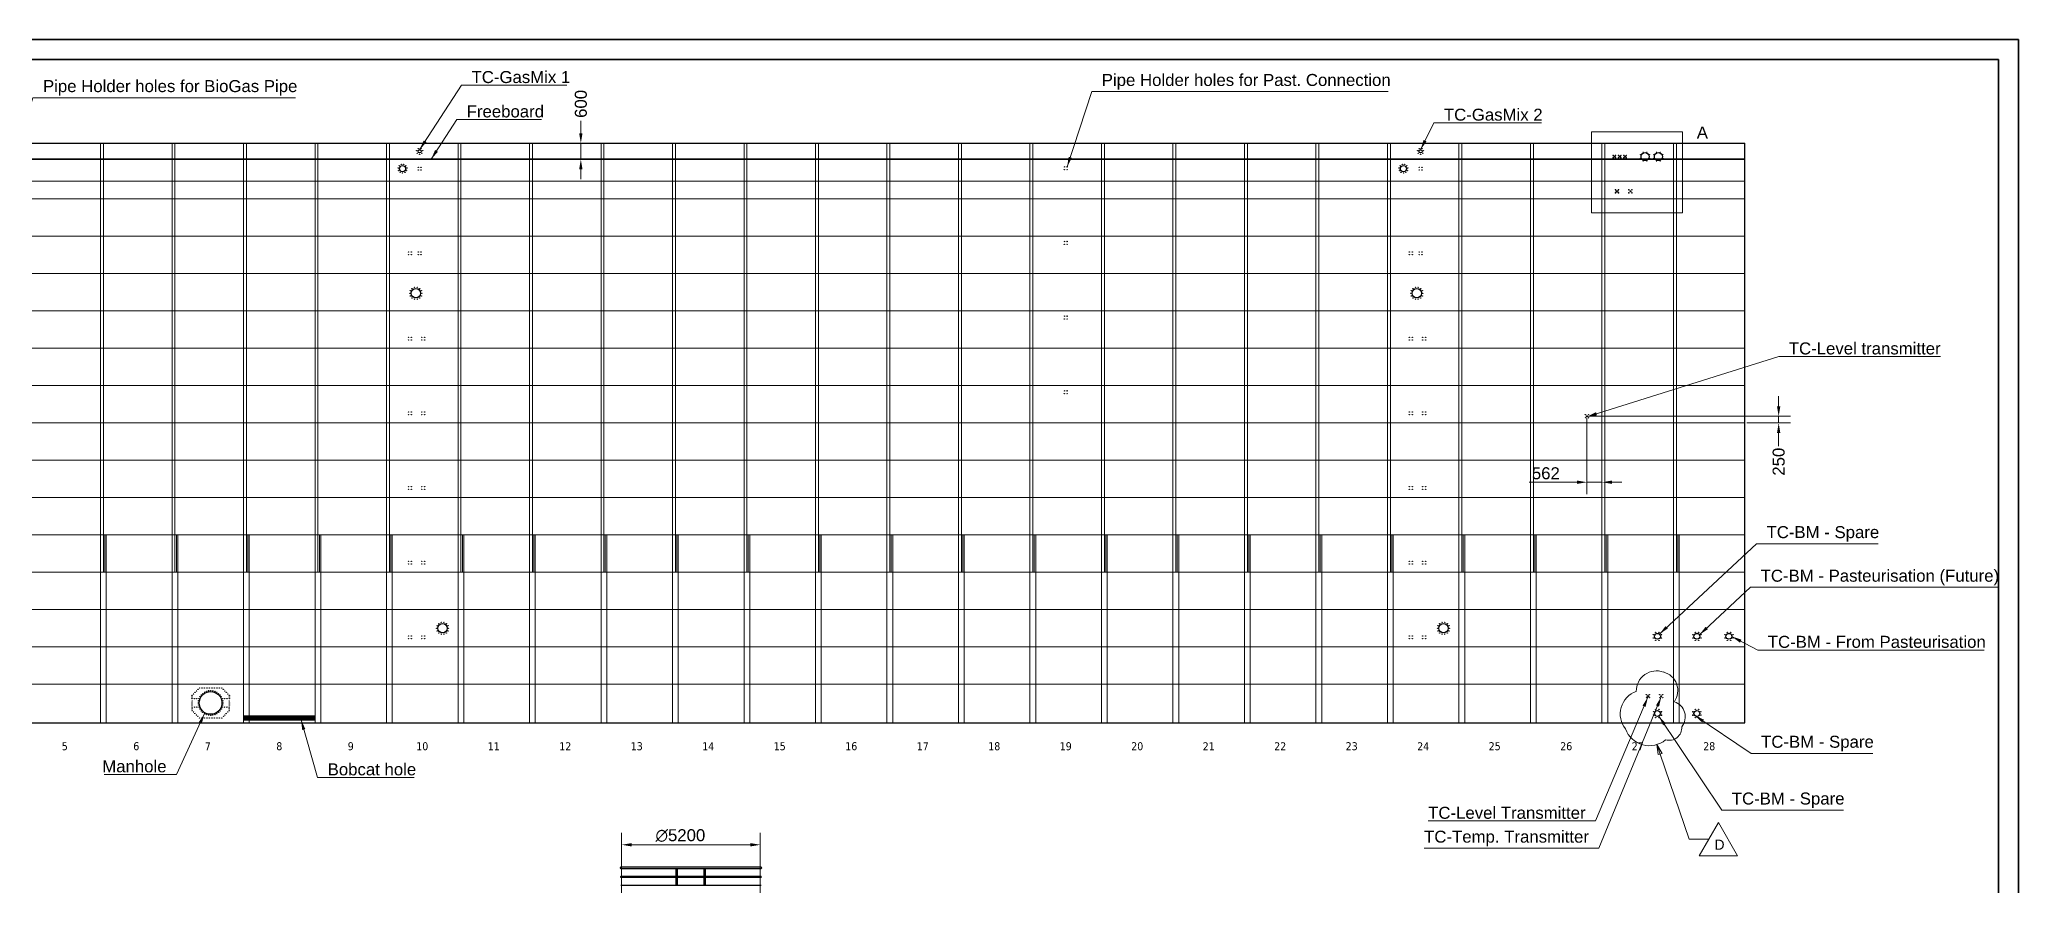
# Model space of a CAD drawing. Header units: millimetres. Extents: x 0 to 126150, y 0 to 89100.
# Drawn here: x 51962 to 126150, y 57380 to 89100 of the extents above; entities that cross this region are included whole.
import ezdxf

# ---------------------------------------------------------------- set-up
doc = ezdxf.new("R2010")
doc.units = ezdxf.units.MM
doc.header["$LTSCALE"] = 150
doc.layers.get('0').update_dxf_attribs({"lineweight": 18})
for name, color, linetype, lineweight in [('Border', 7, 'Continuous', 35), ('Detail Boundary', 7, 'Continuous', 18), ('Sketch Geometry', 7, 'Continuous', 18), ('Visible', 7, 'Continuous', 25)]:
    doc.layers.add(name, color=color, linetype=linetype, lineweight=lineweight)
doc.layers.add('Dimension', color=7, linetype='Continuous', lineweight=18, true_color=0x969696)
doc.layers.add('Symbol', color=7, linetype='Continuous', lineweight=18, true_color=0x969696)
doc.styles.add('Note Text', font='arial.ttf')
doc.styles.add('Title', font='arial.ttf')
doc.dimstyles.new('Default - Method 2a$7', dxfattribs={"dimscale": 150, "dimtxt": 3, "dimasz": 2.5, "dimexe": 3, "dimexo": 0.5, "dimgap": 0.7, "dimtad": 0, "dimtoh": 1, "dimdec": 1, "dimrnd": 1e-08, "dimtxsty": 'Title', "dimcen": 0.09, "dimdle": 10, "dimclrd": 256, "dimclre": 256, "dimclrt": 7, "dimazin": 2, "dimtfac": 0.833333, "dimtdec": 1, "dimtmove": 0, "dimatfit": 3, "dimfxl": 1, "dimtolj": 1, "dimlwd": -1, "dimlwe": -1, "dimarcsym": 0})
doc.dimstyles.new('Default - Method 2b', dxfattribs={"dimscale": 150, "dimtxt": 3, "dimasz": 2.5, "dimexe": 3, "dimexo": 0.5, "dimgap": 0.7, "dimtad": 0, "dimtoh": 1, "dimdec": 1, "dimrnd": 1e-08, "dimtxsty": 'Title', "dimcen": 0.09, "dimdle": 10, "dimclrd": 256, "dimclre": 256, "dimclrt": 7, "dimadec": 0, "dimazin": 2, "dimtfac": 0.833333, "dimtdec": 1, "dimtmove": 0, "dimatfit": 3, "dimfxl": 1, "dimtolj": 1, "dimlwd": -1, "dimlwe": -1, "dimarcsym": 0})

# ---------------------------------------------------------------- blocks, each defined once
blk = doc.blocks.new('Borders Bigadan Border')
at = {"layer": 'Border'}
for p, q in [((0, 594), (841, 594)), ((841, 594), (841, 0)), ((836, 589), (20, 589)), ((836, 5), (836, 589))]:
    blk.add_line(p, q, dxfattribs=at)
blk = doc.blocks.new('*D28')
at = {"layer": 'Defpoints', "color": 0, "transparency": 16777216}
for p in [(78982, 58905), (73782, 56971), (78982, 56971)]:
    blk.add_point(p, dxfattribs=at)
at = {"layer": 'Dimension', "transparency": 16777216}
for p, q in [((73782, 57046), (73782, 59355)), ((78982, 57046), (78982, 59355)), ((74157, 58905), (78607, 58905))]:
    blk.add_line(p, q, dxfattribs=at)
for points in [[(74157, 58968), (74157, 58843), (73782, 58905)], [(78607, 58968), (78607, 58843), (78982, 58905)]]:
    blk.add_solid(points, dxfattribs=at)
at = {"layer": 'Dimension', "color": 7, "transparency": 16777216, "insert": (75054, 59010), "char_height": 450, "attachment_point": 7, "style": 'Title'}
blk.add_mtext('\\A1;{\\fAIGDT|b0|i0;\\ln}\\fArial|b0|i0;{\\H450.0000;5200}', dxfattribs=at)
blk = doc.blocks.new('*D31')
at = {"layer": 'Defpoints', "color": 0, "transparency": 16777216}
for p in [(59932, 85210), (59932, 84610), (72254, 85210)]:
    blk.add_point(p, dxfattribs=at)
at = {"layer": 'Dimension', "transparency": 16777216}
for p, q in [((72254, 85585), (72254, 86058)), ((72254, 84610), (72254, 85210)), ((72254, 84235), (72254, 83860))]:
    blk.add_line(p, q, dxfattribs=at)
for points in [[(72191, 85585), (72316, 85585), (72254, 85210)], [(72191, 84235), (72316, 84235), (72254, 84610)]]:
    blk.add_solid(points, dxfattribs=at)
at = {"layer": 'Dimension', "color": 7, "transparency": 16777216, "insert": (72484, 86163), "char_height": 450, "attachment_point": 7, "rotation": 90, "style": 'Title'}
blk.add_mtext('\\A1;600', dxfattribs=at)
blk = doc.blocks.new('2dDetail0')
at = {"layer": 'Detail Boundary', "flags": 128}
blk.add_lwpolyline([(734.29, 550.65), (757.02, 550.65), (757.02, 570.97), (734.29, 570.97), (734.29, 550.65)], dxfattribs=at)
at = {"layer": 'Detail Boundary', "insert": (760.61, 569.25), "char_height": 3, "attachment_point": 7, "style": 'Title'}
blk.add_mtext('A', dxfattribs=at)
blk = doc.blocks.new('*D90')
at = {"layer": 'Defpoints', "color": 0, "transparency": 16777216}
for p in [(109974, 74973), (117161, 74973), (115897, 74723)]:
    blk.add_point(p, dxfattribs=at)
at = {"layer": 'Dimension', "transparency": 16777216}
for p, q in [((117161, 75348), (117161, 75723)), ((110049, 74973), (117611, 74973)), ((117161, 74973), (117161, 74723)), ((115972, 74723), (117611, 74723)), ((117161, 74348), (117161, 73852))]:
    blk.add_line(p, q, dxfattribs=at)
for points in [[(117099, 75348), (117224, 75348), (117161, 74973)], [(117099, 74348), (117224, 74348), (117161, 74723)]]:
    blk.add_solid(points, dxfattribs=at)
at = {"layer": 'Dimension', "color": 7, "transparency": 16777216, "insert": (117391, 72746), "char_height": 450, "attachment_point": 7, "rotation": 90, "style": 'Title'}
blk.add_mtext('\\A1;250', dxfattribs=at)
blk = doc.blocks.new('*D91')
at = {"layer": 'Defpoints', "color": 0, "transparency": 16777216}
for p in [(109974, 74973), (109974, 72501), (110536, 72545)]:
    blk.add_point(p, dxfattribs=at)
at = {"layer": 'Dimension', "transparency": 16777216}
for p, q in [((109974, 74898), (109974, 72051)), ((109599, 72501), (107804, 72501)), ((110536, 72501), (109974, 72501)), ((110911, 72501), (111286, 72501))]:
    blk.add_line(p, q, dxfattribs=at)
for points in [[(109599, 72563), (109599, 72438), (109974, 72501)], [(110911, 72563), (110911, 72438), (110536, 72501)]]:
    blk.add_solid(points, dxfattribs=at)
at = {"layer": 'Dimension', "color": 7, "transparency": 16777216, "insert": (107909, 72606), "char_height": 450, "attachment_point": 7, "style": 'Title'}
blk.add_mtext('\\A1;562', dxfattribs=at)
blk = doc.blocks.new('RevisionCloud11')
at = {"layer": 'Symbol'}
for centre, radius, start, end in [((750.57, 431.08), 5.1, 70.5377, 180.5377), ((751.04, 431.23), 4.83, 325.2565, 75.2565), ((747.42, 425.42), 5.94, 109.1975, 219.1975), ((753.74, 424.69), 3.99, 321.4769, 71.4769), ((748.77, 423.79), 6.32, 199.6591, 309.6591), ((753.69, 421.99), 3.18, 253.8114, 3.8114)]:
    blk.add_arc(centre, radius, start, end, dxfattribs=at)
blk = doc.blocks.new('Revision Tag1')
at = {"layer": 'Symbol'}
for p, q in [((751.44, 415.39), (750.64, 417.76)), ((751.92, 415.55), (750.64, 417.76)), ((750.64, 417.76), (750.97, 415.23)), ((750.97, 415.23), (751.92, 415.55)), ((751.44, 415.39), (758.73, 394.1)), ((761.23, 389.95), (766.01, 398.24)), ((766.01, 398.24), (770.79, 389.95)), ((758.73, 394.1), (763.62, 394.1)), ((770.79, 389.95), (761.23, 389.95))]:
    blk.add_line(p, q, dxfattribs=at)
at = {"layer": 'Symbol', "flags": 128}
blk.add_lwpolyline([(751.92, 415.55), (750.64, 417.76), (750.97, 415.23), (751.92, 415.55)], dxfattribs=at)
at = {"layer": 'Symbol'}
blk.add_solid([(751.92, 415.55), (750.64, 417.76), (750.97, 415.23), (751.92, 415.55)], dxfattribs=at)
at = {"layer": 'Symbol', "color": 1, "true_color": 0xff0000, "insert": (765.03, 391.47), "char_height": 2.5, "attachment_point": 7, "style": 'Note Text'}
blk.add_mtext('D', dxfattribs=at)

msp = doc.modelspace()

# ---------------------------------------------------------------- linework, layer by layer
at = {"layer": 'Sketch Geometry'}
for p, q in [((40844.75, 85209.51), (115897.38, 85209.51)), ((54247, 63473.01), (54247, 85209.51)), ((54355, 85209.51), (54355, 69123.01)), ((56927.45, 63473.01), (56927.45, 85209.51)), ((57035.45, 85209.51), (57035.45, 69123.01)), ((59607.9, 63473.01), (59607.9, 85209.51)), ((59715.9, 85209.51), (59715.9, 69123.01)), ((62288.36, 63473.01), (62288.36, 85209.51)), ((62396.36, 85209.51), (62396.36, 69123.01)), ((64968.81, 63473.01), (64968.81, 85209.51)), ((65076.81, 85209.51), (65076.81, 69123.01)), ((67649.26, 63473.01), (67649.26, 85209.51)), ((67757.26, 85209.51), (67757.26, 69123.01)), ((70329.71, 63473.01), (70329.71, 85209.51)), ((70437.71, 85209.51), (70437.71, 69123.01)), ((73010.16, 63473.01), (73010.16, 85209.51)), ((73118.16, 85209.51), (73118.16, 69123.01)), ((75690.61, 63473.01), (75690.61, 85209.51)), ((75798.61, 85209.51), (75798.61, 69123.01)), ((78371.06, 63473.01), (78371.06, 85209.51)), ((78479.06, 85209.51), (78479.06, 69123.01)), ((81051.52, 63473.01), (81051.52, 85209.51)), ((81159.52, 85209.51), (81159.52, 69123.01)), ((83731.97, 63473.01), (83731.97, 85209.51)), ((83839.97, 85209.51), (83839.97, 69123.01)), ((86412.42, 63473.01), (86412.42, 85209.51)), ((86520.42, 85209.51), (86520.42, 69123.01)), ((89092.87, 63473.01), (89092.87, 85209.51)), ((89200.87, 85209.51), (89200.87, 69123.01)), ((91773.32, 63473.01), (91773.32, 85209.51)), ((91881.32, 85209.51), (91881.32, 69123.01)), ((94453.77, 63473.01), (94453.77, 85209.51)), ((94561.77, 85209.51), (94561.77, 69123.01)), ((97134.22, 63473.01), (97134.22, 85209.51)), ((97242.22, 85209.51), (97242.22, 69123.01)), ((99814.68, 63473.01), (99814.68, 85209.51)), ((99922.68, 85209.51), (99922.68, 69123.01)), ((102495.13, 63473.01), (102495.13, 85209.51)), ((102603.13, 85209.51), (102603.13, 69123.01)), ((105175.58, 63473.01), (105175.58, 85209.51)), ((105283.58, 85209.51), (105283.58, 69123.01)), ((107856.03, 63473.01), (107856.03, 85209.51)), ((107964.03, 85209.51), (107964.03, 69123.01)), ((110536.48, 63473.01), (110536.48, 85209.51)), ((110644.48, 85209.51), (110644.48, 69123.01)), ((113216.93, 63473.01), (113216.93, 85209.51)), ((113324.93, 85209.51), (113324.93, 69123.01)), ((40844.75, 83784.51), (115897.38, 83784.51)), ((40844.75, 83123.01), (115897.38, 83123.01)), ((40844.75, 81723.01), (115897.38, 81723.01)), ((40844.75, 80323.01), (115897.38, 80323.01)), ((40844.75, 78923.01), (115897.38, 78923.01)), ((40844.75, 77523.01), (115897.38, 77523.01)), ((40844.75, 76123.01), (115897.38, 76123.01)), ((40844.75, 74723.01), (115897.38, 74723.01)), ((40844.75, 73323.01), (115897.38, 73323.01)), ((40844.75, 71923.01), (115897.38, 71923.01)), ((40844.75, 70523.01), (115897.38, 70523.01)), ((54409, 70523.01), (54463, 70523.01)), ((54409, 69123.01), (54409, 70523.01)), ((54463, 70523.01), (54463, 63473.01)), ((57089.45, 70523.01), (57143.45, 70523.01)), ((57089.45, 69123.01), (57089.45, 70523.01)), ((57143.45, 70523.01), (57143.45, 63473.01)), ((59769.9, 70523.01), (59823.9, 70523.01)), ((59769.9, 69123.01), (59769.9, 70523.01)), ((59823.9, 70523.01), (59823.9, 63473.01)), ((62450.36, 70523.01), (62504.36, 70523.01)), ((62450.36, 69123.01), (62450.36, 70523.01)), ((62504.36, 70523.01), (62504.36, 63473.01)), ((65130.81, 70523.01), (65184.81, 70523.01)), ((65130.81, 69123.01), (65130.81, 70523.01)), ((65184.81, 70523.01), (65184.81, 63473.01)), ((67811.26, 70523.01), (67865.26, 70523.01)), ((67811.26, 69123.01), (67811.26, 70523.01)), ((67865.26, 70523.01), (67865.26, 63473.01)), ((70491.71, 70523.01), (70545.71, 70523.01)), ((70491.71, 69123.01), (70491.71, 70523.01)), ((70545.71, 70523.01), (70545.71, 63473.01)), ((73172.16, 70523.01), (73226.16, 70523.01)), ((73172.16, 69123.01), (73172.16, 70523.01)), ((73226.16, 70523.01), (73226.16, 63473.01)), ((75852.61, 70523.01), (75906.61, 70523.01)), ((75852.61, 69123.01), (75852.61, 70523.01)), ((75906.61, 70523.01), (75906.61, 63473.01)), ((78533.06, 70523.01), (78587.06, 70523.01)), ((78533.06, 69123.01), (78533.06, 70523.01)), ((78587.06, 70523.01), (78587.06, 63473.01)), ((81213.52, 70523.01), (81267.52, 70523.01)), ((81213.52, 69123.01), (81213.52, 70523.01)), ((81267.52, 70523.01), (81267.52, 63473.01)), ((83893.97, 70523.01), (83947.97, 70523.01)), ((83893.97, 69123.01), (83893.97, 70523.01)), ((83947.97, 70523.01), (83947.97, 63473.01)), ((86574.42, 70523.01), (86628.42, 70523.01)), ((86574.42, 69123.01), (86574.42, 70523.01)), ((86628.42, 70523.01), (86628.42, 63473.01)), ((89254.87, 70523.01), (89308.87, 70523.01)), ((89254.87, 69123.01), (89254.87, 70523.01)), ((89308.87, 70523.01), (89308.87, 63473.01)), ((91935.32, 70523.01), (91989.32, 70523.01)), ((91935.32, 69123.01), (91935.32, 70523.01)), ((91989.32, 70523.01), (91989.32, 63473.01)), ((94615.77, 70523.01), (94669.77, 70523.01)), ((94615.77, 69123.01), (94615.77, 70523.01)), ((94669.77, 70523.01), (94669.77, 63473.01)), ((97296.22, 70523.01), (97350.22, 70523.01)), ((97296.22, 69123.01), (97296.22, 70523.01)), ((97350.22, 70523.01), (97350.22, 63473.01)), ((99976.68, 70523.01), (100030.68, 70523.01)), ((99976.68, 69123.01), (99976.68, 70523.01)), ((100030.68, 70523.01), (100030.68, 63473.01)), ((102657.13, 70523.01), (102711.13, 70523.01)), ((102657.13, 69123.01), (102657.13, 70523.01)), ((102711.13, 70523.01), (102711.13, 63473.01)), ((105337.58, 70523.01), (105391.58, 70523.01)), ((105337.58, 69123.01), (105337.58, 70523.01)), ((105391.58, 70523.01), (105391.58, 63473.01)), ((108018.03, 70523.01), (108072.03, 70523.01)), ((108018.03, 69123.01), (108018.03, 70523.01)), ((108072.03, 70523.01), (108072.03, 63473.01)), ((110698.48, 70523.01), (110752.48, 70523.01)), ((110698.48, 69123.01), (110698.48, 70523.01)), ((110752.48, 70523.01), (110752.48, 63473.01)), ((113378.93, 70523.01), (113432.93, 70523.01)), ((113378.93, 69123.01), (113378.93, 70523.01)), ((113432.93, 70523.01), (113432.93, 63473.01)), ((40844.75, 69123.01), (115897.38, 69123.01)), ((54355, 69123.01), (54409, 69123.01)), ((57035.45, 69123.01), (57089.45, 69123.01)), ((59715.9, 69123.01), (59769.9, 69123.01)), ((62396.36, 69123.01), (62450.36, 69123.01)), ((65076.81, 69123.01), (65130.81, 69123.01)), ((67757.26, 69123.01), (67811.26, 69123.01)), ((70437.71, 69123.01), (70491.71, 69123.01)), ((73118.16, 69123.01), (73172.16, 69123.01)), ((75798.61, 69123.01), (75852.61, 69123.01)), ((78479.06, 69123.01), (78533.06, 69123.01)), ((81159.52, 69123.01), (81213.52, 69123.01)), ((83839.97, 69123.01), (83893.97, 69123.01)), ((86520.42, 69123.01), (86574.42, 69123.01)), ((89200.87, 69123.01), (89254.87, 69123.01)), ((91881.32, 69123.01), (91935.32, 69123.01)), ((94561.77, 69123.01), (94615.77, 69123.01)), ((97242.22, 69123.01), (97296.22, 69123.01)), ((99922.68, 69123.01), (99976.68, 69123.01)), ((102603.13, 69123.01), (102657.13, 69123.01)), ((105283.58, 69123.01), (105337.58, 69123.01)), ((107964.03, 69123.01), (108018.03, 69123.01)), ((110644.48, 69123.01), (110698.48, 69123.01)), ((113324.93, 69123.01), (113378.93, 69123.01)), ((40844.75, 67723.01), (115897.38, 67723.01)), ((40844.75, 66323.01), (115897.38, 66323.01)), ((40844.75, 64923.01), (115897.38, 64923.01)), ((40844.75, 63473.01), (115897.38, 63473.01)), ((40844.75, 63473.01), (115897.38, 63473.01))]:
    msp.add_line(p, q, dxfattribs=at)
at = {"layer": 'Sketch Geometry', "color": 4, "lineweight": 35, "true_color": 0x00ffff}
msp.add_line((40844.75, 84609.51), (115897.38, 84609.51), dxfattribs=at)
at = {"layer": 'Visible'}
for p, q in [((40844.75, 85209.51), (115897.38, 85209.51)), ((115897.38, 63473.01), (115897.38, 85209.51)), ((40844.75, 63473.01), (115897.38, 63473.01)), ((59607.9, 63731.01), (59607.9, 63691.01)), ((62288.36, 63731.01), (59607.9, 63731.01)), ((59607.9, 63691.01), (62288.36, 63691.01)), ((59607.9, 63627.01), (59607.9, 63587.01)), ((62288.36, 63627.01), (59607.9, 63627.01)), ((59607.9, 63587.01), (62288.36, 63587.01)), ((62288.36, 63691.01), (62288.36, 63731.01)), ((62288.36, 63587.01), (62288.36, 63627.01)), ((79011.65, 58063.89), (73751.35, 58063.89)), ((73751.35, 58015.59), (79011.65, 58015.59)), ((75831.5, 57710.39), (75831.5, 58015.59)), ((75879.8, 57710.39), (75879.8, 58015.59)), ((76883.2, 57710.39), (76883.2, 58015.59)), ((76931.5, 57710.39), (76931.5, 58015.59)), ((79011.65, 57710.39), (73751.35, 57710.39)), ((73751.35, 57689.09), (79011.65, 57689.09)), ((79011.65, 57380.39), (73751.35, 57380.39)), ((75831.5, 57380.39), (75831.5, 57689.09)), ((75879.8, 57380.39), (75879.8, 57689.09)), ((76883.2, 57380.39), (76883.2, 57689.09)), ((76931.5, 57380.39), (76931.5, 57689.09))]:
    msp.add_line(p, q, dxfattribs=at)
for centre, radius in [((66101.22, 84934.55), 6.5), ((66122.95, 84839.37), 6.5), ((66210.9, 84909.51), 60), ((66162.09, 85010.87), 6.5), ((66210.9, 84797.01), 6.5), ((66259.72, 85010.87), 6.5), ((66298.86, 84839.37), 6.5), ((66320.58, 84934.55), 6.5), ((103627.54, 84934.55), 6.5), ((103649.27, 84839.37), 6.5), ((103737.22, 84909.51), 60), ((103688.41, 85010.87), 6.5), ((103737.22, 84797.01), 6.5), ((103786.03, 85010.87), 6.5), ((103825.18, 84839.37), 6.5), ((103846.9, 84934.55), 6.5), ((110956.51, 84753.71), 7), ((110956.51, 84665.32), 7), ((111000.71, 84709.51), 18), ((111044.9, 84753.71), 7), ((111044.9, 84665.32), 7), ((111156.51, 84753.71), 7), ((111156.51, 84665.32), 7), ((111200.71, 84709.51), 18), ((111244.9, 84753.71), 7), ((111244.9, 84665.32), 7), ((111356.51, 84753.71), 7), ((111356.51, 84665.32), 7), ((111400.71, 84709.51), 18), ((111444.9, 84753.71), 7), ((111444.9, 84665.32), 7), ((111984.41, 84778.4), 7), ((111984.41, 84640.63), 7), ((112150.71, 84709.51), 150), ((112081.82, 84875.81), 7), ((112219.59, 84875.81), 7), ((112317, 84778.4), 7), ((112317, 84640.63), 7), ((112484.41, 84778.4), 7), ((112484.41, 84640.63), 7), ((112650.71, 84709.51), 150), ((112581.82, 84875.81), 7), ((112719.59, 84875.81), 7), ((112817, 84778.4), 7), ((112817, 84640.63), 7), ((65405.58, 84283), 6.5), ((65418.81, 84190.97), 6.5), ((65444.2, 84367.57), 6.5), ((65568.9, 84259.51), 115), ((65479.7, 84120.71), 6.5), ((65522.42, 84417.83), 6.5), ((65568.9, 84094.51), 6.5), ((65615.39, 84417.83), 6.5), ((65658.11, 84120.71), 6.5), ((65693.6, 84367.57), 6.5), ((65718.99, 84190.97), 6.5), ((65732.22, 84283), 6.5), ((66158.4, 84312.01), 7), ((66158.4, 84207.01), 7), ((66263.4, 84312.01), 7), ((66263.4, 84207.01), 7), ((90380.6, 84328.01), 7), ((90380.6, 84223.01), 7), ((90485.6, 84328.01), 7), ((90485.6, 84223.01), 7), ((102931.9, 84283), 6.5), ((102945.13, 84190.97), 6.5), ((102970.52, 84367.57), 6.5), ((103095.22, 84259.51), 115), ((103006.02, 84120.71), 6.5), ((103048.74, 84417.83), 6.5), ((103095.22, 84094.51), 6.5), ((103141.71, 84417.83), 6.5), ((103184.43, 84120.71), 6.5), ((103219.92, 84367.57), 6.5), ((103245.31, 84190.97), 6.5), ((103258.54, 84283), 6.5), ((103684.72, 84312.01), 7), ((103684.72, 84207.01), 7), ((103789.72, 84312.01), 7), ((103789.72, 84207.01), 7), ((112081.82, 84543.22), 7), ((112219.59, 84543.22), 7), ((112581.82, 84543.22), 7), ((112719.59, 84543.22), 7), ((111044.14, 83466.08), 7), ((111044.14, 83352.95), 7), ((111100.71, 83409.51), 28.5), ((111157.28, 83466.08), 7), ((111157.28, 83352.95), 7), ((111544.14, 83466.08), 7), ((111544.14, 83352.95), 7), ((111600.71, 83409.51), 18), ((111657.28, 83466.08), 7), ((111657.28, 83352.95), 7), ((65791.68, 81138.51), 7), ((65791.68, 81033.51), 7), ((65896.68, 81138.51), 7), ((65896.68, 81033.51), 7), ((66158.4, 81138.51), 7), ((66158.4, 81033.51), 7), ((66263.4, 81138.51), 7), ((66263.4, 81033.51), 7), ((90380.6, 81528.01), 7), ((90380.6, 81423.01), 7), ((90485.6, 81528.01), 7), ((90485.6, 81423.01), 7), ((103318, 81138.51), 7), ((103318, 81033.51), 7), ((103423, 81138.51), 7), ((103423, 81033.51), 7), ((103684.72, 81138.51), 7), ((103684.72, 81033.51), 7), ((103789.72, 81138.51), 7), ((103789.72, 81033.51), 7), ((65843.9, 79586.01), 6.5), ((65866.19, 79683.64), 6.5), ((65866.19, 79488.39), 6.5), ((66068.9, 79586.01), 175), ((65928.62, 79761.93), 6.5), ((65928.62, 79410.1), 6.5), ((66018.84, 79805.37), 6.5), ((66118.97, 79805.37), 6.5), ((66209.19, 79761.93), 6.5), ((66209.19, 79410.1), 6.5), ((66271.62, 79683.64), 6.5), ((66271.62, 79488.39), 6.5), ((66293.9, 79586.01), 6.5), ((103370.22, 79586.01), 6.5), ((103392.5, 79683.64), 6.5), ((103392.5, 79488.39), 6.5), ((103595.22, 79586.01), 175), ((103454.94, 79761.93), 6.5), ((103454.94, 79410.1), 6.5), ((103545.16, 79805.37), 6.5), ((103645.29, 79805.37), 6.5), ((103735.51, 79761.93), 6.5), ((103735.51, 79410.1), 6.5), ((103797.94, 79683.64), 6.5), ((103797.94, 79488.39), 6.5), ((103820.22, 79586.01), 6.5), ((66018.84, 79366.66), 6.5), ((66118.97, 79366.66), 6.5), ((90380.6, 78728.01), 7), ((90485.6, 78728.01), 7), ((103545.16, 79366.66), 6.5), ((103645.29, 79366.66), 6.5), ((65791.68, 77938.51), 7), ((65896.68, 77938.51), 7), ((66291.68, 77938.51), 7), ((66396.68, 77938.51), 7), ((90380.6, 78623.01), 7), ((90485.6, 78623.01), 7), ((103318, 77938.51), 7), ((103423, 77938.51), 7), ((103818, 77938.51), 7), ((103923, 77938.51), 7), ((65791.68, 77833.51), 7), ((65896.68, 77833.51), 7), ((66291.68, 77833.51), 7), ((66396.68, 77833.51), 7), ((103318, 77833.51), 7), ((103423, 77833.51), 7), ((103818, 77833.51), 7), ((103923, 77833.51), 7), ((90380.6, 75928.01), 7), ((90380.6, 75823.01), 7), ((90485.6, 75928.01), 7), ((90485.6, 75823.01), 7), ((65791.68, 75138.51), 7), ((65791.68, 75033.51), 7), ((65896.68, 75138.51), 7), ((65896.68, 75033.51), 7), ((66291.68, 75138.51), 7), ((66291.68, 75033.51), 7), ((66396.68, 75138.51), 7), ((66396.68, 75033.51), 7), ((103318, 75138.51), 7), ((103318, 75033.51), 7), ((103423, 75138.51), 7), ((103423, 75033.51), 7), ((103818, 75138.51), 7), ((103818, 75033.51), 7), ((103923, 75138.51), 7), ((103923, 75033.51), 7), ((109917.8, 75029.58), 7), ((109974.37, 74973.01), 18), ((110030.94, 75029.58), 7), ((109917.8, 74916.45), 7), ((110030.94, 74916.45), 7), ((65791.68, 72338.51), 7), ((65791.68, 72233.51), 7), ((65896.68, 72338.51), 7), ((65896.68, 72233.51), 7), ((66291.68, 72338.51), 7), ((66291.68, 72233.51), 7), ((66396.68, 72338.51), 7), ((66396.68, 72233.51), 7), ((103318, 72338.51), 7), ((103318, 72233.51), 7), ((103423, 72338.51), 7), ((103423, 72233.51), 7), ((103818, 72338.51), 7), ((103818, 72233.51), 7), ((103923, 72338.51), 7), ((103923, 72233.51), 7), ((65791.68, 69538.51), 7), ((65791.68, 69433.51), 7), ((65896.68, 69538.51), 7), ((65896.68, 69433.51), 7), ((66291.68, 69538.51), 7), ((66291.68, 69433.51), 7), ((66396.68, 69538.51), 7), ((66396.68, 69433.51), 7), ((103318, 69538.51), 7), ((103318, 69433.51), 7), ((103423, 69538.51), 7), ((103423, 69433.51), 7), ((103818, 69538.51), 7), ((103818, 69433.51), 7), ((103923, 69538.51), 7), ((103923, 69433.51), 7), ((66843.9, 67023.01), 6.5), ((66866.19, 67120.64), 6.5), ((66866.19, 66925.39), 6.5), ((67068.9, 67023.01), 175), ((66928.62, 67198.93), 6.5), ((66928.62, 66847.1), 6.5), ((67018.84, 67242.37), 6.5), ((67018.84, 66803.66), 6.5), ((67118.97, 67242.37), 6.5), ((67118.97, 66803.66), 6.5), ((67209.19, 67198.93), 6.5), ((67209.19, 66847.1), 6.5), ((67271.62, 67120.64), 6.5), ((67271.62, 66925.39), 6.5), ((67293.9, 67023.01), 6.5), ((104370.22, 67023.01), 6.5), ((104392.5, 67120.64), 6.5), ((104392.5, 66925.39), 6.5), ((104595.22, 67023.01), 175), ((104454.94, 67198.93), 6.5), ((104454.94, 66847.1), 6.5), ((104545.16, 67242.37), 6.5), ((104545.16, 66803.66), 6.5), ((104645.29, 67242.37), 6.5), ((104645.29, 66803.66), 6.5), ((104735.51, 67198.93), 6.5), ((104735.51, 66847.1), 6.5), ((104797.94, 67120.64), 6.5), ((104797.94, 66925.39), 6.5), ((104820.22, 67023.01), 6.5), ((112463.69, 66786.16), 7), ((112616.13, 66723.01), 110), ((112552.98, 66875.45), 7), ((112679.27, 66875.45), 7), ((112768.57, 66786.16), 7), ((113944.14, 66786.16), 7), ((114096.58, 66723.01), 110), ((114033.44, 66875.45), 7), ((114159.72, 66875.45), 7), ((114249.02, 66786.16), 7), ((115144.14, 66786.16), 7), ((115296.58, 66723.01), 110), ((115233.44, 66875.45), 7), ((115359.72, 66875.45), 7), ((115449.02, 66786.16), 7), ((65791.68, 66738.51), 7), ((65791.68, 66633.51), 7), ((65896.68, 66738.51), 7), ((65896.68, 66633.51), 7), ((66291.68, 66738.51), 7), ((66291.68, 66633.51), 7), ((66396.68, 66738.51), 7), ((66396.68, 66633.51), 7), ((103318, 66738.51), 7), ((103318, 66633.51), 7), ((103423, 66738.51), 7), ((103423, 66633.51), 7), ((103818, 66738.51), 7), ((103818, 66633.51), 7), ((103923, 66738.51), 7), ((103923, 66633.51), 7), ((112463.69, 66659.87), 7), ((112552.98, 66570.57), 7), ((112679.27, 66570.57), 7), ((112768.57, 66659.87), 7), ((113944.14, 66659.87), 7), ((114033.44, 66570.57), 7), ((114159.72, 66570.57), 7), ((114249.02, 66659.87), 7), ((115144.14, 66659.87), 7), ((115233.44, 66570.57), 7), ((115359.72, 66570.57), 7), ((115449.02, 66659.87), 7), ((57732.28, 64562.61), 7), ((57788.48, 64618.31), 7), ((57844.38, 64674.01), 7), ((57900.38, 64729.81), 7), ((57956.38, 64785.51), 7), ((58375.68, 64223.01), 425), ((58049.48, 64785.51), 7), ((58078.71, 64576.93), 7), ((58142.78, 64785.51), 7), ((58144.67, 64623.13), 7), ((58217.66, 64657.16), 7), ((58235.88, 64785.51), 7), ((58295.45, 64678), 7), ((58329.08, 64785.51), 7), ((58375.68, 64685.02), 7), ((58422.28, 64785.51), 7), ((58455.91, 64678), 7), ((58515.48, 64785.51), 7), ((58533.7, 64657.16), 7), ((58606.68, 64623.13), 7), ((58608.58, 64785.51), 7), ((58672.65, 64576.93), 7), ((58701.88, 64785.51), 7), ((58794.98, 64785.51), 7), ((58850.98, 64729.81), 7), ((58906.98, 64674.01), 7), ((58962.88, 64618.31), 7), ((59019.08, 64562.61), 7), ((57676.38, 64506.81), 7), ((57676.38, 64443.56), 7), ((57676.38, 64380.31), 7), ((57676.38, 64301.66), 7), ((57676.38, 64223.01), 7), ((57676.38, 64144.36), 7), ((57676.38, 64065.71), 7), ((57676.38, 64002.46), 7), ((57676.38, 63939.21), 7), ((57732.28, 63883.41), 7), ((57764.71, 64380.31), 7), ((57764.71, 64065.71), 7), ((57788.48, 63827.71), 7), ((57853.05, 64380.31), 7), ((57853.05, 64065.71), 7), ((57913.67, 64223.01), 7), ((57920.69, 64303.24), 7), ((57920.69, 64142.79), 7), ((57941.53, 64381.03), 7), ((57941.53, 64065), 7), ((57975.57, 64454.02), 7), ((57975.57, 63992.01), 7), ((58021.76, 64519.99), 7), ((58021.76, 63926.04), 7), ((58078.71, 63869.09), 7), ((58144.67, 63822.9), 7), ((58606.68, 63822.9), 7), ((58672.65, 63869.09), 7), ((58729.6, 64519.99), 7), ((58729.6, 63926.04), 7), ((58775.79, 64454.02), 7), ((58775.79, 63992.01), 7), ((58809.83, 64381.03), 7), ((58809.83, 64065), 7), ((58830.67, 64303.24), 7), ((58830.67, 64142.79), 7), ((58837.69, 64223.01), 7), ((58898.31, 64380.31), 7), ((58898.31, 64065.71), 7), ((58962.88, 63827.71), 7), ((58986.65, 64380.31), 7), ((58986.65, 64065.71), 7), ((59019.08, 63883.41), 7), ((59074.98, 64506.81), 7), ((59074.98, 64443.56), 7), ((59074.98, 64380.31), 7), ((59074.98, 64301.66), 7), ((59074.98, 64223.01), 7), ((59074.98, 64144.36), 7), ((59074.98, 64065.71), 7), ((59074.98, 64002.46), 7), ((59074.98, 63939.21), 7), ((112204.14, 64529.58), 7), ((112204.14, 64416.45), 7), ((112260.71, 64473.01), 28.5), ((112317.28, 64529.58), 7), ((112317.28, 64416.45), 7), ((112463.69, 63891.16), 7), ((112616.13, 63828.01), 110), ((112552.98, 63980.45), 7), ((112679.27, 63980.45), 7), ((112704.14, 64529.58), 7), ((112704.14, 64416.45), 7), ((112760.71, 64473.01), 18), ((112768.57, 63891.16), 7), ((112817.28, 64529.58), 7), ((112817.28, 64416.45), 7), ((113944.14, 63891.16), 7), ((114096.58, 63828.01), 110), ((114033.44, 63980.45), 7), ((114159.72, 63980.45), 7), ((114249.02, 63891.16), 7), ((57844.38, 63772.01), 7), ((57900.38, 63716.21), 7), ((57956.38, 63660.51), 7), ((58049.48, 63660.51), 7), ((58142.78, 63660.51), 7), ((58217.66, 63788.87), 7), ((58235.88, 63660.51), 7), ((58295.45, 63768.02), 7), ((58329.08, 63660.51), 7), ((58375.68, 63761.01), 7), ((58422.28, 63660.51), 7), ((58455.91, 63768.02), 7), ((58515.48, 63660.51), 7), ((58533.7, 63788.87), 7), ((58608.58, 63660.51), 7), ((58701.88, 63660.51), 7), ((58794.98, 63660.51), 7), ((58850.98, 63716.21), 7), ((58906.98, 63772.01), 7), ((112463.69, 63764.87), 7), ((112552.98, 63675.57), 7), ((112679.27, 63675.57), 7), ((112768.57, 63764.87), 7), ((113944.14, 63764.87), 7), ((114033.44, 63675.57), 7), ((114159.72, 63675.57), 7), ((114249.02, 63764.87), 7)]:
    msp.add_circle(centre, radius, dxfattribs=at)
for centre, radius, start, end in [((73751.35, 58039.74), 24.15, 90, 270), ((79011.65, 58039.74), 24.15, 270, 90), ((73751.35, 57699.74), 10.65, 90, 270), ((79011.65, 57699.74), 10.65, 270, 90)]:
    msp.add_arc(centre, radius, start, end, dxfattribs=at)

# ---------------------------------------------------------------- block references
at = {"xscale": 150, "yscale": 150, "zscale": 150}
msp.add_blockref('Borders Bigadan Border', (0, 0), dxfattribs=at)
at = {"layer": 'Detail Boundary', "xscale": 150, "yscale": 150, "zscale": 150}
msp.add_blockref('2dDetail0', (0, 0), dxfattribs=at)
at = {"layer": 'Symbol', "xscale": 150, "yscale": 150, "zscale": 150}
for name in ['RevisionCloud11', 'Revision Tag1']:
    msp.add_blockref(name, (0, 0), dxfattribs=at)

# ---------------------------------------------------------------- texts
at = {"layer": 'Symbol', "char_height": 450, "style": 'Title'}
for s, insert, width, attachment_point in [('\\fArial|b0|i0;Pipe Holder holes for BioGas Pipe', (52089.4, 86994.52), 9538.1484, 7), ('\\fArial|b0|i0;TC-GasMix 1', (68155.91, 87463.19), 3702.5535, 7), ('\\fArial|b0|i0;Pipe Holder holes for Past. Connection', (91784.67, 87224.48), 10830.8694, 7), ('\\fArial|b0|i0;Freeboard', (67973.97, 86174.23), 2899.619, 7), ('\\fArial|b0|i0;TC-GasMix 2', (104610.14, 86052.24), 3702.5535, 7), ('\\fArial|b0|i0;TC-Level transmitter', (117541.14, 77286.31), 5693.2551, 7), ('\\fArial|b0|i0;TC-BM - Spare', (116705.79, 70268.2), 4226.2959, 7), ('\\fArial|b0|i0;TC-BM - Pasteurisation (Future)', (116485.31, 68634.62), 8941.6924, 7), ('\\fArial|b0|i0;TC-BM - From Pasteurisation', (116752.88, 66283.91), 8173.3997, 7), ('\\fArial|b0|i0;TC-BM - Spare', (116501.71, 62407.92), 4226.2959, 7), ('\\fArial|b0|i0;Manhole', (56723.06, 61615.66), 2410.8614, 9), ('\\fArial|b0|i0;Bobcat hole', (62762.14, 61502.15), 3319.779, 7), ('\\fArial|b0|i0;TC-BM - Spare', (115403.89, 60278.87), 4226.2959, 7), ('\\fArial|b0|i0;TC-Level Transmitter', (109922.97, 59872.6), 5902.8203, 9), ('\\fArial|b0|i0;TC-Temp. Transmitter', (110049.61, 58848.51), 6181.67, 9)]:
    msp.add_mtext(s, dxfattribs=dict(at, insert=insert, width=width, attachment_point=attachment_point))
at = {"layer": 'Symbol', "color": 7, "width": 750, "attachment_point": 5, "style": 'Note Text'}
for s, insert, char_height in [('\\fTahoma|b0|i0;{\\H3.5000;\\A1;}\\fTahoma|b0|i0;{\\H300.0000;5}', (52906.78, 62598.01), 300), ('\\fTahoma|b0|i0;{\\H3.5000;\\A1;}\\fTahoma|b0|i0;{\\H300.0000;6}', (55587.23, 62598.01), 300), ('\\fTahoma|b0|i0;{\\H3.5000;\\A1;}\\fTahoma|b0|i0;{\\H300.0000;7}', (58267.68, 62598.01), 300), ('\\fTahoma|b0|i0;{\\H3.5000;\\A1;}\\fTahoma|b0|i0;{\\H300.0000;8}', (60948.13, 62598.01), 300), ('\\fTahoma|b0|i0;{\\H3.5000;\\A1;}\\fTahoma|b0|i0;{\\H300.0000;9}', (63628.58, 62598.01), 300), ('\\fTahoma|b0|i0;{\\H3.5000;\\A1;}\\fTahoma|b0|i0;{\\H300.0000;10}', (66309.03, 62598.01), 300), ('\\fTahoma|b0|i0;{\\H3.5000;\\A1;}\\fTahoma|b0|i0;{\\H300.0000;11}', (68989.48, 62598.01), 300), ('\\fTahoma|b0|i0;{\\H3.5000;\\A1;}\\fTahoma|b0|i0;{\\H300.0000;12}', (71669.94, 62598.01), 300), ('\\fTahoma|b0|i0;{\\H3.5000;\\A1;}\\fTahoma|b0|i0;{\\H300.0000;13}', (74350.39, 62598.01), 300), ('\\fTahoma|b0|i0;{\\H3.5000;\\A1;}\\fTahoma|b0|i0;{\\H300.0000;14}', (77030.84, 62598.01), 300), ('\\fTahoma|b0|i0;{\\H3.5000;\\A1;}\\fTahoma|b0|i0;{\\H300.0000;15}', (79711.29, 62598.01), 300), ('\\fTahoma|b0|i0;{\\H3.5000;\\A1;}\\fTahoma|b0|i0;{\\H300.0000;16}', (82391.74, 62598.01), 300), ('\\fTahoma|b0|i0;{\\H3.5000;\\A1;}\\fTahoma|b0|i0;{\\H300.0000;17}', (85072.19, 62598.01), 300), ('\\fTahoma|b0|i0;{\\H3.5000;\\A1;}\\fTahoma|b0|i0;{\\H300.0000;18}', (87752.64, 62598.01), 300), ('\\fTahoma|b0|i0;{\\H3.5000;\\A1;}\\fTahoma|b0|i0;{\\H300.0000;19}', (90433.1, 62598.01), 300), ('\\fTahoma|b0|i0;{\\H3.5000;\\A1;}\\fTahoma|b0|i0;{\\H300.0000;20}', (93113.55, 62598.01), 300), ('\\fTahoma|b0|i0;{\\H3.5000;\\A1;}\\fTahoma|b0|i0;{\\H300.0000;21}', (95794, 62598.01), 300), ('\\fTahoma|b0|i0;{\\H3.5000;\\A1;}\\fTahoma|b0|i0;{\\H300.0000;22}', (98474.45, 62598.01), 300), ('\\fTahoma|b0|i0;{\\H3.5000;\\A1;}\\fTahoma|b0|i0;{\\H300.0000;23}', (101154.9, 62598.01), 300), ('\\fTahoma|b0|i0;{\\H3.5000;\\A1;}\\fTahoma|b0|i0;{\\H300.0000;24}', (103835.35, 62598.01), 300), ('\\fTahoma|b0|i0;{\\H3.5000;\\A1;}\\fTahoma|b0|i0;{\\H300.0000;25}', (106515.8, 62598.01), 300), ('\\fTahoma|b0|i0;{\\H3.5000;\\A1;}\\fTahoma|b0|i0;{\\H300.0000;26}', (109196.26, 62598.01), 300), ('\\fTahoma|b0|i0;{\\H3.5000;\\A1;}\\fTahoma|b0|i0;{\\H300.0000;27}', (111876.71, 62598.01), 300), ('\\fTahoma|b0|i0;{\\H3.5000;\\A1;}\\fTahoma|b0|i0;{\\H300.0000;28}', (114557.16, 62598.01), 300), ('\\fTahoma|b0|i0;\\A1;', (115897.38, 62598.01), 3.5), ('\\fTahoma|b0|i0;\\A1;', (115897.38, 62598.01), 3.5), ('\\fTahoma|b0|i0;\\A1;', (115897.38, 62598.01), 3.5), ('\\fTahoma|b0|i0;\\A1;', (115897.38, 62598.01), 3.5), ('\\fTahoma|b0|i0;\\A1;', (115897.38, 62598.01), 3.5), ('\\fTahoma|b0|i0;\\A1;', (115897.38, 62598.01), 3.5), ('\\fTahoma|b0|i0;\\A1;', (115897.38, 62598.01), 3.5)]:
    msp.add_mtext(s, dxfattribs=dict(at, insert=insert, char_height=char_height))

# ---------------------------------------------------------------- dimensions: what is measured, and where the dimension line sits
at = {"layer": 'Dimension'}
for base, p1, p2, override, picture, middle in [((72253.96, 85209.51), (59931.87, 84609.51), (59931.87, 85209.51), {"dimgap": 0.7, "dimtoh": 0, "dimdec": 1, "dimse1": 1, "dimse2": 1, "dimtol": 0, "dimlim": 0, "dimtp": 0, "dimtm": 0, "dimtdec": 1, "dimtofl": 1, "dimatfit": 1}, '*D31', (72253.96, 86660.97)), ((117161.06, 74973.01), (115897.38, 74723.01), (109974.37, 74973.01), {"dimgap": 0.7, "dimtoh": 0, "dimdec": 1, "dimtol": 0, "dimlim": 0, "dimtp": 0, "dimtm": 0, "dimtdec": 1, "dimtofl": 1, "dimatfit": 1}, '*D90', (117161.06, 73246.63))]:
    dim = msp.add_linear_dim(base=base, p1=p1, p2=p2, angle=270, dimstyle='Default - Method 2b', override=override, dxfattribs=at)
    dim.commit()
    dim.dimension.update_dxf_attribs({"geometry": picture, "text_midpoint": middle, "dimtype": 160})
dim = msp.add_linear_dim(base=(109974.37, 72501), p1=(110536.48, 72544.62), p2=(109974.37, 74973.01), dimstyle='Default - Method 2b', override={"dimgap": 0.7, "dimtad": 1, "dimtoh": 0, "dimdec": 0, "dimse1": 1, "dimtol": 0, "dimlim": 0, "dimtp": 0, "dimtm": 0, "dimtdec": 0, "dimtofl": 1, "dimatfit": 1}, dxfattribs=at)
dim.commit()
dim.dimension.update_dxf_attribs({"geometry": '*D91', "text_midpoint": (108403.54, 72501), "dimtype": 160})
dim = msp.add_linear_dim(base=(78981.5, 58905.09), p1=(73781.5, 56970.74), p2=(78981.5, 56970.74), angle=180, text='{\\fAIGDT|b0|i0;\\ln}\\fArial|b0|i0;{\\H450.0000;<>}', dimstyle='Default - Method 2b', override={"dimgap": 0.7, "dimtad": 1, "dimtoh": 0, "dimdec": 1, "dimtol": 0, "dimlim": 0, "dimtp": 0, "dimtm": 0, "dimtdec": 1, "dimtofl": 0, "dimatfit": 1}, dxfattribs=at)
dim.commit()
dim.dimension.update_dxf_attribs({"geometry": '*D28', "text_midpoint": (75981.5, 58905.09), "dimtype": 160})

# ---------------------------------------------------------------- leaders
at = {"layer": 'Symbol', "annotation_type": 0, "has_hookline": 1}
for points, hookline_direction, text_width in [([(50948.94, 84328.01), (51714.4, 86919.52), (52089.4, 86919.52)], 0, 9465.04), ([(66210.9, 84969.51), (67780.91, 87388.19), (68155.91, 87388.19)], 0, 3572.07), ([(90485.6, 84328.01), (91409.67, 87149.48), (91784.67, 87149.48)], 0, 10741.06), ([(66639.81, 84609.51), (67598.97, 86099.23), (67973.97, 86099.23)], 0, 2803.44), ([(103737.22, 84969.51), (104235.14, 85977.24), (104610.14, 85977.24)], 0, 3654.33), ([(109974.37, 74955.01), (117166.14, 77211.31), (117541.14, 77211.31)], 0, 5687.93), ([(112689.23, 66805.21), (116330.79, 70193.2), (116705.79, 70193.2)], 0, 4185.68), ([(114190.38, 66780.47), (116110.31, 68559.62), (116485.31, 68559.62)], 0, 8905.46), ([(115406.23, 66714.24), (116377.88, 66208.91), (116752.88, 66208.91)], 0, 8115.96), ([(58144.67, 63822.9), (57098.06, 61540.66), (56723.06, 61540.66)], 1, 2338.71), ([(112760.71, 64455.01), (110424.61, 58773.51), (110049.61, 58773.51)], 1, 6175.99), ([(112260.71, 64444.51), (110297.97, 59797.6), (109922.97, 59797.6)], 1, 5897.27), ([(61763.53, 63587.01), (62387.14, 61427.15), (62762.14, 61427.15)], 0, 3248.23), ([(112669.91, 63732.06), (115028.89, 60203.87), (115403.89, 60203.87)], 0, 4185.68), ([(114015.66, 63753.5), (116126.71, 62332.92), (116501.71, 62332.92)], 0, 4185.68)]:
    msp.add_leader(points, dimstyle='Default - Method 2a$7', override={"dimgap": 0, "dimtad": 1}, dxfattribs=dict(at, hookline_direction=hookline_direction, text_width=text_width))

doc.saveas('drawing.dxf')
